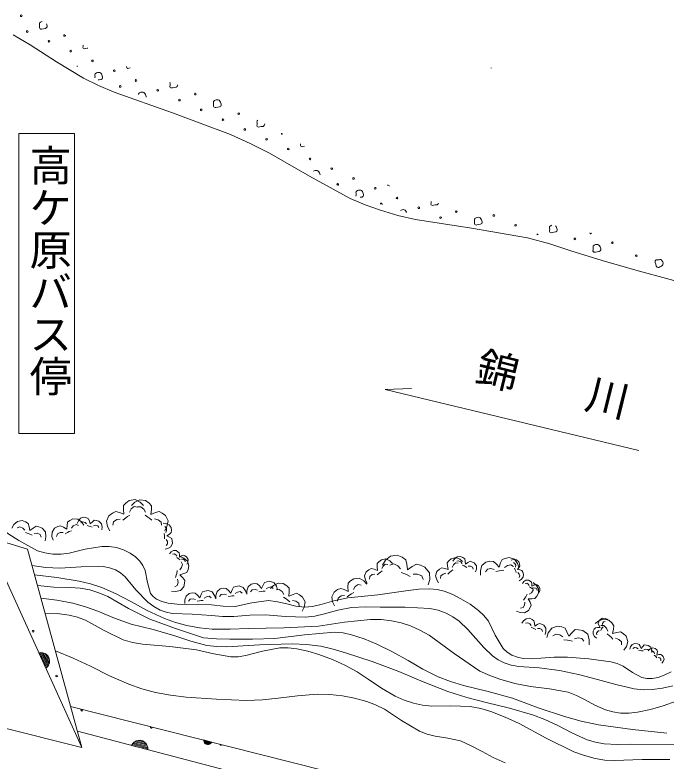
# Model space of a CAD drawing. Units: millimetres, scale not verified. Extents: x 66423 to 706423, y -2990 to 357010.
# Drawn here: x 329682 to 368277, y 264274 to 308533 of the extents above; entities that cross this region are included whole.
import ezdxf
from ezdxf.enums import TextEntityAlignment as Align

# ---------------------------------------------------------------- set-up
doc = ezdxf.new("R2010")
doc.units = ezdxf.units.MM
doc.header["$LTSCALE"] = 1000
doc.layers.add('S-BGD', color=1, linetype='Continuous', lineweight=13)
doc.styles.add('@ＭＳ ゴシック', font='')
doc.styles.add('ＭＳ ゴシック', font='')
doc.styles.get('@ＭＳ ゴシック').set_extended_font_data('@MS Gothic')
doc.styles.get('ＭＳ ゴシック').set_extended_font_data('MS Gothic')

# ---------------------------------------------------------------- blocks, each defined once
blk = doc.blocks.new('BUHIN151')
at = {"color": 1, "linetype": 'Continuous', "lineweight": 13}
for p, q in [((-444, 181), (475, -60)), ((467, 7), (-404, 235)), ((-351, 286), (444, 77)), ((416, 149), (-287, 334)), ((-213, 379), (372, 226)), ((274, 316), (-86, 410))]:
    blk.add_line(p, q, dxfattribs=at)
blk.add_lwpolyline([(-484, 127), (-416, 228), (-335, 308), (-213, 389), (-92, 419), (32, 426), (182, 387), (286, 320), (377, 235), (443, 103), (477, -6), (484, -127)], close=True, dxfattribs=at)
blk = doc.blocks.new('BUHIN155')
at = {"color": 1, "linetype": 'Continuous', "lineweight": 13}
for p, q in [((223, -89), (-238, 28)), ((-233, -5), (203, -116)), ((177, -141), (-222, -41)), ((-208, -76), (145, -166)), ((108, -189), (-185, -114)), ((-136, -159), (45, -205))]:
    blk.add_line(p, q, dxfattribs=at)
blk.add_lwpolyline([(242, -61), (209, -112), (169, -152), (108, -194), (48, -209), (-14, -213), (-89, -194), (-141, -161), (-187, -119), (-221, -54), (-238, 1), (-242, 61)], close=True, dxfattribs=at)
blk = doc.blocks.new('BUHIN228')
at = {"color": 1, "linetype": 'Continuous', "lineweight": 13}
for points in [[(-918, -138), (-917, 74), (-839, 306), (-647, 466), (-450, 496), (-289, 487), (-168, 369), (-31, 207), (52, 407), (136, 565), (280, 605), (464, 633), (716, 549), (855, 339), (918, 138)], [(-269, 101), (-417, 149), (-586, 123), (-687, 10)], [(185, 51), (59, 42), (-37, 27), (-188, 0)], [(650, 205), (533, 296), (368, 271), (231, 180)]]:
    blk.add_lwpolyline(points, dxfattribs=at)

msp = doc.modelspace()

# ---------------------------------------------------------------- linework, layer by layer
at = {"layer": 'S-BGD'}
for p, q in [((357897, 305383), (357929, 305400)), ((333212, 301500), (329906, 301500)), ((329906, 301500), (329906, 283712)), ((333212, 283712), (333212, 301500)), ((352530, 296933), (352541, 296938)), ((351629, 286309), (353189, 286378)), ((366662, 282689), (351629, 286309)), ((329906, 283712), (333212, 283712)), ((308426, 283585), (330428, 276838)), ((330428, 276838), (333650, 265081)), ((333650, 265081), (328964, 275415)), ((305591, 272076), (333648, 265085)), ((331168, 270706), (331560, 269841)), ((331607, 269890), (331235, 270709)), ((331307, 270701), (331647, 269952)), ((331685, 270019), (331385, 270681)), ((331467, 270653), (331717, 270102)), ((331725, 270234), (331571, 270574)), ((332981, 267521), (363791, 259727)), ((348142, 262179), (333394, 266048))]:
    msp.add_line(p, q, dxfattribs=at)
for points in [[(331555, 307996), (331572, 307945), (331592, 307884), (331586, 307830), (331563, 307778), (331497, 307733), (331380, 307716), (331282, 307696), (331225, 307687), (331189, 307700), (331153, 307721), (331129, 307761), (331139, 307843), (331142, 307901), (331140, 307948), (331131, 307992), (331139, 308036), (331147, 308063), (331171, 308087), (331202, 308104)], [(331202, 308104), (331234, 308120), (331288, 308144), (331299, 308145)], [(329571, 307356), (330595, 306754), (332156, 305745), (333745, 304789), (334638, 304350), (335567, 303960), (339016, 302727), (342462, 301431), (343630, 300907), (344771, 300330), (347146, 298967), (349558, 297652), (350436, 297272), (351347, 296943), (352375, 296644), (353419, 296403), (356752, 295884), (360071, 295307), (361380, 294948), (362685, 294528), (364689, 293897), (366709, 293325), (369912, 292457)], [(334013, 306562), (333959, 306554), (333860, 306534), (333804, 306525), (333767, 306538), (333732, 306559), (333707, 306599), (333718, 306681), (333721, 306733)], [(336510, 305387), (336439, 305372), (336383, 305363), (336346, 305376), (336311, 305397), (336286, 305437), (336290, 305466)], [(334425, 304797), (334426, 304810), (334430, 304869), (334427, 304916), (334418, 304959), (334426, 305004), (334434, 305030), (334459, 305055), (334489, 305071)], [(334489, 305071), (334522, 305088), (334575, 305112), (334653, 305118), (334709, 305108), (334752, 305089), (334807, 305031), (334840, 304971), (334859, 304913), (334880, 304852), (334873, 304798), (334850, 304746), (334784, 304701), (334667, 304684), (334614, 304673)], [(339327, 304384), (339322, 304345), (339299, 304292), (339234, 304248), (339116, 304231), (339018, 304210), (338962, 304201), (338925, 304214), (338889, 304236), (338865, 304275), (338876, 304357), (338879, 304416), (338876, 304462), (338867, 304506), (338874, 304545)], [(336998, 303805), (337005, 303842), (337013, 303869), (337037, 303893), (337068, 303909)], [(337068, 303909), (337100, 303926), (337154, 303950), (337232, 303956), (337287, 303946), (337331, 303927), (337386, 303869), (337419, 303809), (337438, 303751), (337458, 303690), (337453, 303648)], [(344486, 302069), (344480, 302021), (344456, 301969), (344391, 301924), (344274, 301907), (344175, 301887), (344119, 301878), (344082, 301890), (344047, 301912), (344022, 301952), (344033, 302033), (344036, 302092), (344034, 302138), (344025, 302182), (344033, 302227), (344040, 302253), (344065, 302278), (344089, 302291)], [(346852, 300745), (346754, 300725), (346698, 300716), (346661, 300728), (346626, 300750), (346601, 300790), (346612, 300871), (346612, 300882)], [(347387, 299264), (347415, 299279), (347469, 299303), (347547, 299309), (347603, 299299), (347646, 299279), (347701, 299222), (347734, 299161), (347753, 299104), (347773, 299042)], [(351885, 298397), (351856, 298392), (351819, 298405), (351783, 298426), (351771, 298445)], [(349893, 297792), (349899, 297839), (349902, 297898), (349900, 297944), (349891, 297988), (349899, 298033), (349906, 298059), (349931, 298084), (349962, 298100)], [(349962, 298100), (349994, 298117), (350047, 298141), (350126, 298147), (350181, 298137), (350225, 298117), (350280, 298060), (350313, 298000), (350332, 297942), (350352, 297880), (350346, 297827), (350322, 297775), (350257, 297730), (350140, 297713)], [(354795, 297374), (354771, 297321), (354706, 297277), (354589, 297259), (354491, 297239), (354434, 297230), (354398, 297243), (354362, 297264), (354337, 297304), (354348, 297386), (354351, 297445), (354350, 297469)], [(352541, 296938), (352573, 296955), (352626, 296979), (352704, 296985), (352760, 296975), (352803, 296956), (352858, 296898), (352892, 296838), (352900, 296813)], [(361732, 296017), (361757, 295991), (361790, 295931), (361809, 295873), (361829, 295812), (361823, 295758), (361799, 295706), (361734, 295661), (361617, 295644), (361518, 295624), (361462, 295615), (361425, 295628), (361390, 295649), (361365, 295689), (361376, 295770), (361379, 295829), (361377, 295876), (361368, 295919), (361375, 295964), (361383, 295991), (361408, 296015), (361439, 296031)], [(361439, 296031), (361471, 296048), (361504, 296063)], [(335306, 277937), (335173, 278189), (335117, 278514), (335243, 278827), (335459, 278987), (335656, 279079), (335875, 279016), (336141, 278910), (336112, 279200), (336111, 279442), (336257, 279582), (336457, 279731), (336811, 279791), (337109, 279632), (337312, 279432)], [(336591, 279435), (336794, 279631), (337087, 279772), (337418, 279738), (337630, 279577), (337771, 279415), (337771, 279191), (337743, 278909), (338010, 279016), (338239, 279083), (338412, 278983), (338609, 278833), (338762, 278515), (338692, 278188), (338558, 277940)], [(336951, 279342), (336754, 279375), (336574, 279240), (336469, 279045)], [(337421, 279037), (337330, 279223), (337148, 279361), (336946, 279352)], [(336496, 278863), (336353, 278772), (336248, 278693), (336086, 278565)], [(337795, 278559), (337670, 278670), (337566, 278748), (337400, 278867)], [(329501, 278093), (329619, 278301), (329825, 278488), (330104, 278539), (330315, 278459), (330469, 278361), (330523, 278177), (330568, 277941), (330761, 278092), (330932, 278202), (331097, 278162), (331294, 278087), (331496, 277864), (331518, 277580), (331468, 277345)], [(331949, 277370), (331879, 277589), (331882, 277856), (332026, 278087), (332221, 278184), (332391, 278229), (332556, 278148), (332753, 278026), (332771, 278261), (332805, 278453), (332940, 278544), (333121, 278634), (333411, 278632), (333626, 278462), (333760, 278275)], [(333373, 278374), (333443, 278531), (333576, 278679), (333771, 278736), (333928, 278693), (334045, 278634), (334096, 278507), (334145, 278342), (334272, 278464), (334386, 278554), (334507, 278537), (334652, 278497), (334812, 278353), (334848, 278152), (334829, 277981)], [(333934, 278340), (333840, 278424), (333705, 278461), (333593, 278409)], [(335926, 278633), (335719, 278596), (335534, 278458), (335487, 278259)], [(338374, 278259), (338352, 278454), (338174, 278589), (337961, 278635)], [(328741, 278095), (329921, 277356), (331013, 276740), (331459, 276619), (331929, 276555), (332413, 276554), (332889, 276614), (333845, 276837), (334831, 277003), (335267, 277001), (335696, 276938), (336109, 276806), (336516, 276610), (336822, 276396), (337086, 276137), (337269, 275879), (337407, 275581), (337543, 274862), (337725, 274213), (337869, 274033), (338070, 273884), (338399, 273738), (338772, 273641), (339303, 273572), (339832, 273564), (340572, 273582), (341335, 273538), (342034, 273461), (342736, 273444), (343726, 273652), (344713, 273798), (345252, 273729), (345793, 273598), (346323, 273471), (346860, 273404), (347309, 273437), (347757, 273532), (348585, 273777), (349416, 273959), (351184, 274141), (352985, 274387), (353627, 274470), (354272, 274492), (354703, 274452), (355122, 274354), (355629, 274153), (356120, 273893), (356659, 273574), (357167, 273204), (357478, 272908), (357743, 272572), (358157, 271744), (358619, 270960), (358859, 270737), (359140, 270559), (359462, 270428), (359806, 270353), (360322, 270331), (360861, 270369), (361648, 270433), (362431, 270436), (363706, 270333), (365000, 270167), (365373, 270062), (365736, 269896), (366281, 269531), (366844, 269229), (367133, 269170), (367445, 269169), (367809, 269234), (368168, 269360), (368575, 269572)], [(330275, 277968), (330155, 278098), (329973, 278167), (329811, 278110)], [(333459, 278254), (333307, 278309), (333144, 278227), (333033, 278087)], [(334255, 278156), (334159, 278189), (334083, 278210), (333961, 278239)], [(334652, 278119), (334594, 278224), (334463, 278260), (334332, 278236)], [(338461, 278382), (338636, 278369), (338823, 278291), (338944, 278122), (338957, 277957), (338940, 277825), (338835, 277732), (338693, 277628), (338853, 277548), (338979, 277469), (339004, 277347), (339016, 277194), (338931, 276991), (338750, 276888), (338579, 276848)], [(338619, 277831), (338668, 277951), (338657, 278093), (338569, 278182)], [(330695, 277667), (330566, 277727), (330463, 277767), (330299, 277823)], [(331240, 277561), (331175, 277716), (330998, 277783), (330813, 277769)], [(332542, 277836), (332373, 277836), (332205, 277752), (332140, 277600)], [(333029, 277937), (332902, 277885), (332807, 277838), (332660, 277759)], [(338551, 277459), (338551, 277563), (338545, 277644), (338531, 277770)], [(338651, 277066), (338733, 277157), (338722, 277295), (338655, 277413)], [(338851, 276576), (338939, 276680), (339075, 276763), (339236, 276762), (339346, 276694), (339422, 276623), (339433, 276514), (339433, 276377), (339557, 276441), (339665, 276484), (339753, 276444), (339855, 276381), (339945, 276234), (339927, 276073), (339874, 275947)], [(339480, 276399), (339702, 276306), (339911, 276123), (339996, 275852), (339941, 275632), (339862, 275467), (339685, 275391), (339455, 275318), (339629, 275145), (339758, 274987), (339737, 274818), (339686, 274614), (339488, 274386), (339208, 274331), (338969, 274353)], [(339271, 276423), (339218, 276509), (339123, 276567), (339026, 276553)], [(339475, 276210), (339409, 276257), (339355, 276290), (339269, 276340)], [(339769, 276092), (339749, 276185), (339657, 276242), (339552, 276254)], [(350563, 274821), (350457, 275010), (350408, 275257), (350497, 275497), (350658, 275624), (350806, 275698), (350973, 275655), (351178, 275580), (351150, 275800), (351144, 275984), (351252, 276093), (351402, 276211), (351669, 276265), (351900, 276149), (352059, 276002)], [(351465, 275900), (351646, 276185), (351947, 276433), (352342, 276487), (352634, 276360), (352844, 276213), (352908, 275951), (352956, 275615), (353237, 275816), (353484, 275959), (353713, 275891), (353985, 275773), (354254, 275446), (354266, 275046), (354180, 274720)], [(354797, 274845), (354680, 275026), (354618, 275268), (354692, 275512), (354845, 275648), (354987, 275730), (355156, 275696), (355364, 275634), (355323, 275851), (355307, 276033), (355408, 276148), (355549, 276274), (355812, 276342), (356047, 276241), (356214, 276104)], [(355647, 276128), (355742, 276267), (355896, 276387), (356094, 276408), (356238, 276340), (356340, 276263), (356368, 276132), (356387, 275963), (356530, 276059), (356656, 276127), (356769, 276090), (356903, 276027), (357033, 275860), (357033, 275660), (356985, 275498)], [(357286, 275310), (357277, 275574), (357363, 275868), (357595, 276078), (357841, 276124), (358042, 276121), (358199, 275980), (358378, 275783), (358472, 276037), (358570, 276239), (358748, 276297), (358976, 276340), (359295, 276247), (359479, 275992), (359568, 275743)], [(359090, 276191), (359236, 276222), (359407, 276205), (359547, 276097), (359598, 275966), (359617, 275854), (359554, 275753), (359464, 275634), (359614, 275608), (359736, 275574), (359786, 275481), (359833, 275359), (359814, 275173), (359691, 275045), (359563, 274971)], [(330694, 275869), (331519, 275759), (332351, 275708), (333610, 275787), (334911, 275806), (335290, 275737), (335642, 275611), (335939, 275435), (336210, 275201), (336853, 274441), (337563, 273698), (337911, 273437), (338290, 273227), (338647, 273098), (339029, 273025), (340179, 272997), (341332, 272907), (341993, 272848), (342666, 272848), (343599, 272927), (344537, 272946), (345720, 272845), (346902, 272805), (347460, 272873), (348024, 273004), (348828, 273225), (349640, 273384), (350473, 273425), (351324, 273407), (352803, 273396), (354281, 273325), (354764, 273216), (355237, 273047), (355642, 272834), (356018, 272565), (356526, 272088), (357009, 271549), (357481, 271013), (357991, 270524), (358323, 270284), (358681, 270099), (359094, 269967), (359543, 269888), (360763, 269801), (361957, 269654), (363085, 269415), (364215, 269114), (365305, 268809), (366395, 268566), (366925, 268509), (367462, 268512), (368073, 268596), (368683, 268741)], [(339447, 275614), (339562, 275748), (339610, 275937), (339534, 276092)], [(351785, 275925), (351635, 275946), (351500, 275840), (351425, 275690)], [(352545, 275673), (352385, 275863), (352134, 275972), (351903, 275904)], [(355947, 276012), (355796, 276025), (355669, 275911), (355603, 275757)], [(356183, 275998), (356106, 276096), (355982, 276154), (355866, 276123)], [(356461, 275765), (356374, 275814), (356304, 275847), (356192, 275896)], [(356837, 275662), (356800, 275773), (356680, 275830), (356549, 275830)], [(359229, 275814), (359079, 275922), (358874, 275883), (358707, 275763)], [(359354, 275781), (359364, 275890), (359321, 276003), (359227, 276054)], [(330845, 275317), (332175, 275164), (333499, 274951), (334167, 274789), (334825, 274567), (335691, 274185), (336545, 273741), (337527, 273215), (338538, 272740), (339193, 272501), (339878, 272315), (340617, 272182), (341364, 272108), (342443, 272095), (343532, 272144), (345612, 272182), (347680, 272282), (349216, 272504), (350766, 272666), (351386, 272662), (352003, 272596), (352571, 272477), (353123, 272298), (353688, 272047), (354236, 271736), (355719, 270655), (357247, 269615), (357823, 269343), (358423, 269125), (359322, 268885), (360232, 268705), (361360, 268563), (362466, 268362), (362963, 268173), (363442, 267927), (364054, 267594), (364688, 267317), (365126, 267187), (365575, 267118), (366083, 267113), (366593, 267169), (367360, 267325), (368115, 267541), (368875, 267819)], [(339198, 275160), (339243, 275295), (339269, 275403), (339307, 275573)], [(351021, 275364), (350864, 275332), (350726, 275223), (350694, 275070)], [(351450, 275551), (351343, 275479), (351264, 275417), (351144, 275316)], [(353116, 275223), (352938, 275316), (352796, 275378), (352569, 275469)], [(353875, 275038), (353793, 275259), (353549, 275365), (353288, 275358)], [(355220, 275411), (355066, 275369), (354935, 275253), (354913, 275100)], [(355635, 275621), (355533, 275543), (355459, 275477), (355345, 275370)], [(358086, 275639), (357899, 275692), (357688, 275652), (357568, 275505)], [(358655, 275599), (358499, 275581), (358379, 275559), (358192, 275517)], [(359390, 275462), (359364, 275546), (359340, 275610), (359298, 275710)], [(359568, 275166), (359612, 275260), (359569, 275370), (359486, 275450)], [(339157, 274605), (339303, 274688), (339349, 274872), (339313, 275055)], [(348616, 273474), (348504, 273713), (348467, 274018), (348598, 274302), (348805, 274442), (348992, 274518), (349192, 274450), (349434, 274340), (349420, 274611), (349430, 274835), (349572, 274958), (349764, 275088), (350095, 275128), (350365, 274966), (350544, 274772)], [(360405, 274857), (360578, 274716), (360718, 274499), (360723, 274236), (360617, 274054), (360504, 273927), (360327, 273906), (360103, 273900), (360213, 273700), (360288, 273527), (360226, 273381), (360128, 273212), (359892, 273060), (359628, 273084), (359421, 273165)], [(359763, 274817), (359842, 274918), (359966, 275001), (360118, 275006), (360224, 274947), (360298, 274883), (360312, 274782), (360317, 274653), (360431, 274718), (360530, 274762), (360615, 274728), (360713, 274673), (360803, 274539), (360792, 274387), (360747, 274266)], [(331016, 274694), (331979, 274599), (332960, 274563), (333546, 274526), (334122, 274429), (334662, 274260), (335185, 274033), (336421, 273332), (337676, 272691), (339263, 272109), (340860, 271589), (341634, 271520), (342430, 271510), (343755, 271500), (345078, 271551), (346838, 271769), (348619, 271927), (349131, 271879), (349637, 271770), (350390, 271519), (351129, 271209), (352068, 270751), (352990, 270233), (353864, 269728), (354763, 269278), (355507, 268986), (356273, 268750), (357739, 268402), (359183, 267997), (360705, 267426), (362249, 266911), (363250, 266641), (364263, 266430), (366278, 266151), (368319, 265930)], [(344826, 274505), (345009, 274694), (345280, 274836), (345591, 274814), (345794, 274670), (345931, 274523), (345938, 274313), (345921, 274048), (346168, 274157), (346380, 274226), (346544, 274138), (346733, 274004), (346887, 273711), (346832, 273403), (346714, 273167)], [(345615, 274158), (345524, 274329), (345349, 274453), (345161, 274437)], [(350205, 274704), (350024, 274744), (349850, 274627), (349745, 274451)], [(360164, 274690), (360110, 274768), (360019, 274819), (359929, 274802)], [(360363, 274498), (360299, 274540), (360247, 274569), (360165, 274612)], [(360172, 274165), (360310, 274255), (360401, 274412), (360373, 274569)], [(360643, 274399), (360621, 274486), (360532, 274535), (360433, 274542)], [(345980, 273722), (345860, 273822), (345760, 273892), (345601, 273998)], [(349223, 274092), (349029, 274067), (348851, 273947), (348799, 273765)], [(349762, 274280), (349625, 274202), (349524, 274134), (349368, 274022)], [(359833, 273825), (359908, 273934), (359960, 274023), (360036, 274165)], [(331226, 273929), (332171, 273810), (333115, 273631), (333870, 273430), (334606, 273171), (335575, 272752), (336564, 272390), (337876, 272071), (339170, 271696), (340103, 271386), (341058, 271134), (341651, 271066), (342252, 271059), (344188, 271177), (346121, 271233), (346967, 271187), (347817, 271081), (348546, 270920), (349272, 270699), (350858, 270175), (352430, 269593), (353880, 268967), (355350, 268398), (356472, 268048), (357622, 267752), (359000, 267416), (360363, 267021), (361100, 266742), (361813, 266409), (362686, 265951), (363597, 265542), (364094, 265388), (364612, 265291), (365369, 265251), (366143, 265272), (369124, 265234)], [(346532, 273459), (346505, 273642), (346335, 273762), (346133, 273798)], [(359653, 273341), (359805, 273377), (359893, 273530), (359909, 273702)], [(331467, 273047), (332187, 273018), (332899, 272928), (333385, 272811), (333863, 272634), (334972, 272017), (336103, 271456), (336657, 271308), (337239, 271215), (338856, 271074), (340450, 270874), (341463, 270635), (342481, 270458), (342921, 270464), (343369, 270531), (344364, 270790), (345378, 270989), (345884, 270994), (346400, 270939), (347051, 270797), (347700, 270593), (348501, 270299), (349273, 269952), (349964, 269572), (350629, 269138), (351417, 268598), (352229, 268115), (352746, 267882), (353297, 267701), (353838, 267590), (354387, 267538), (355527, 267554), (356669, 267509), (357288, 267393), (357895, 267217), (358742, 266886), (359570, 266497), (361173, 265641), (362816, 264832), (363434, 264598), (364067, 264424), (364644, 264332), (365228, 264299), (366866, 264365), (368510, 264371)], [(359728, 272456), (359827, 272600), (359988, 272721), (360194, 272741), (360342, 272669), (360447, 272588), (360474, 272451), (360492, 272277), (360641, 272374), (360772, 272443), (360889, 272403), (361027, 272336), (361159, 272161), (361156, 271954), (361105, 271787)], [(364155, 271567), (364042, 271662), (363953, 271806), (363953, 271980), (364025, 272098), (364101, 272180), (364218, 272192), (364365, 272193), (364295, 272326), (364248, 272441), (364291, 272536), (364358, 272646), (364514, 272743), (364688, 272725), (364824, 272669)], [(364084, 272430), (364291, 272593), (364577, 272697), (364882, 272635), (365064, 272466), (365180, 272302), (365159, 272093), (365107, 271834), (365366, 271908), (365586, 271949), (365737, 271840), (365906, 271683), (366019, 271372), (365924, 271074), (365776, 270856)], [(360281, 272316), (360202, 272417), (360075, 272479), (359954, 272449)], [(360566, 272071), (360476, 272123), (360404, 272158), (360289, 272209)], [(361204, 271609), (361297, 271885), (361499, 272155), (361819, 272281), (362089, 272235), (362296, 272154), (362403, 271948), (362512, 271676), (362706, 271902), (362885, 272072), (363090, 272063), (363342, 272020), (363635, 271801), (363727, 271467), (363722, 271176)], [(364544, 272239), (364493, 272168), (364458, 272110), (364406, 272018)], [(364820, 271983), (364752, 272164), (364596, 272310), (364407, 272319)], [(364668, 272556), (364568, 272534), (364508, 272435), (364496, 272321)], [(360954, 271959), (360917, 272075), (360793, 272135), (360658, 272137)], [(362156, 271640), (361983, 271767), (361750, 271807), (361570, 271702)], [(364316, 272019), (364225, 271962), (364163, 271860), (364179, 271756)], [(365123, 271503), (365017, 271618), (364928, 271700), (364785, 271826)], [(362727, 271380), (362559, 271422), (362427, 271444), (362218, 271474)], [(363401, 271381), (363287, 271549), (363061, 271588), (362843, 271529)], [(365634, 271170), (365632, 271354), (365479, 271495), (365285, 271558)], [(366126, 270906), (366171, 271049), (366272, 271189), (366435, 271258), (366575, 271237), (366681, 271197), (366739, 271092), (366797, 270954), (366895, 271072), (366985, 271161), (367091, 271158), (367221, 271139), (367373, 271029), (367424, 270859), (367424, 270709)], [(366615, 270932), (366525, 270995), (366405, 271013), (366313, 270957)], [(367257, 270811), (367197, 270896), (367080, 270914), (366969, 270881)], [(367247, 270863), (367350, 270937), (367489, 270983), (367635, 270947), (367720, 270863), (367773, 270782), (367759, 270682), (367729, 270558), (367855, 270589), (367962, 270605), (368032, 270550), (368111, 270471), (368160, 270320), (368109, 270178), (368034, 270076)], [(332080, 270810), (333127, 270387), (334157, 269906), (335279, 269340), (336427, 268830), (337209, 268560), (338009, 268348), (338912, 268182), (339836, 268074), (341627, 267944), (343417, 267874), (344353, 267913), (345294, 268013), (346434, 268153), (347590, 268235), (348339, 268218), (349095, 268140), (349815, 268009), (350532, 267816), (351063, 267614), (351578, 267353), (352603, 266680), (353666, 266057), (354121, 265875), (354594, 265752), (355348, 265641), (356084, 265471), (356733, 265188), (357370, 264844), (358037, 264485), (358736, 264178)], [(366911, 270804), (366824, 270823), (366756, 270834), (366648, 270847)], [(367594, 270635), (367564, 270723), (367491, 270796), (367401, 270804)], [(367731, 270398), (367682, 270455), (367641, 270497), (367574, 270560)], [(367971, 270229), (367973, 270318), (367903, 270389), (367810, 270422)]]:
    msp.add_lwpolyline(points, dxfattribs=at)
for points in [[(341517, 303456), (341549, 303473), (341603, 303497), (341681, 303503), (341737, 303493), (341780, 303473), (341835, 303416), (341868, 303356), (341887, 303298), (341907, 303236), (341901, 303183), (341878, 303130), (341812, 303086), (341695, 303069), (341597, 303049), (341541, 303040), (341504, 303052), (341468, 303074), (341444, 303113), (341454, 303195), (341458, 303254), (341455, 303300), (341446, 303344), (341454, 303389), (341462, 303415), (341486, 303440)], [(356990, 296485), (357022, 296502), (357075, 296526), (357153, 296532), (357209, 296522), (357253, 296502), (357307, 296445), (357341, 296384), (357360, 296326), (357380, 296265), (357374, 296212), (357350, 296159), (357285, 296115), (357168, 296098), (357069, 296077), (357013, 296068), (356976, 296081), (356941, 296102), (356916, 296142), (356927, 296224), (356930, 296283), (356928, 296329), (356919, 296373), (356926, 296417), (356934, 296444), (356959, 296469)], [(364018, 294870), (364050, 294887), (364103, 294911), (364181, 294916), (364237, 294906), (364280, 294887), (364335, 294829), (364368, 294769), (364388, 294711), (364408, 294650), (364402, 294596), (364378, 294544), (364313, 294499), (364195, 294482), (364097, 294462), (364041, 294453), (364004, 294466), (363969, 294487), (363944, 294527), (363955, 294609), (363958, 294667), (363956, 294714), (363947, 294758), (363954, 294802), (363962, 294829), (363987, 294853)], [(368035, 293966), (368055, 293935), (368084, 293885), (368098, 293808), (368094, 293751), (368079, 293706), (368027, 293645), (367970, 293606), (367915, 293581), (367856, 293555), (367802, 293556), (367747, 293574), (367696, 293634), (367668, 293749), (367638, 293845), (367623, 293900), (367632, 293938), (367649, 293976), (367687, 294004), (367769, 294002), (367828, 294004), (367874, 294012), (367916, 294025), (367961, 294022), (367989, 294017), (368015, 293995)], [(331100, 270703), (331222, 270714), (331334, 270702), (331475, 270659), (331575, 270584), (331657, 270492), (331721, 270351), (331736, 270228), (331727, 270103), (331667, 269969), (331603, 269874), (331513, 269793)]]:
    msp.add_lwpolyline(points, close=True, dxfattribs=at)
for centre in [(330056, 308483), (330410, 307548), (331700, 306967), (332989, 306386), (334278, 305805), (335568, 305224), (336857, 304643), (335922, 304289), (338147, 304062), (340371, 303835), (339436, 303481), (340725, 302900), (342015, 302319), (342950, 302673), (343304, 301738), (344594, 301157), (345883, 300576), (347172, 299995), (348462, 299414), (349751, 298834), (351041, 298253), (352330, 297672), (353619, 297091), (354909, 296510), (355844, 296864), (358068, 296637), (359358, 296056), (362872, 295249), (365096, 295022), (366507, 294250), (330759, 271977), (332147, 269318), (333640, 267286)]:
    msp.add_circle(centre, 49.8, dxfattribs=at)
for centre, start, end in [((332635, 307321), 97.7921, 21.695), ((333343, 305450), 29.8154, 83.8688), ((345529, 301511), 176.6199, 305.0281), ((348816, 298479), 258.4231, 220.7081), ((351395, 297317), 323.9397, 180.0858), ((360647, 295475), 10.1322, 140.402), ((363807, 295603), 180.5413, 336.3384), ((337761, 266274), 117.4813, 34.1256), ((341881, 265261), 156.6296, 354.9773)]:
    msp.add_arc(centre, 49.8, start, end, dxfattribs=at)

# ---------------------------------------------------------------- block references
for name, p in [('BUHIN228', (344337, 274306)), ('BUHIN228', (342501, 274030)), ('BUHIN228', (340664, 273755)), ('BUHIN151', (337081, 265080)), ('BUHIN155', (341110, 265465))]:
    msp.add_blockref(name, p, dxfattribs=at)

# ---------------------------------------------------------------- texts
at = {"layer": 'S-BGD', "style": '@ＭＳ ゴシック'}
msp.add_text('高ケ原バス停', height=1833, rotation=270, dxfattribs=at).set_placement((330300, 300870), align=Align.BOTTOM_LEFT)
at = {"layer": 'S-BGD', "insert": (356824, 286624), "char_height": 1833, "attachment_point": 7, "rotation": 346.1, "style": 'ＭＳ ゴシック'}
msp.add_mtext('\\T2.68;錦川', dxfattribs=at)

doc.saveas('drawing.dxf')
